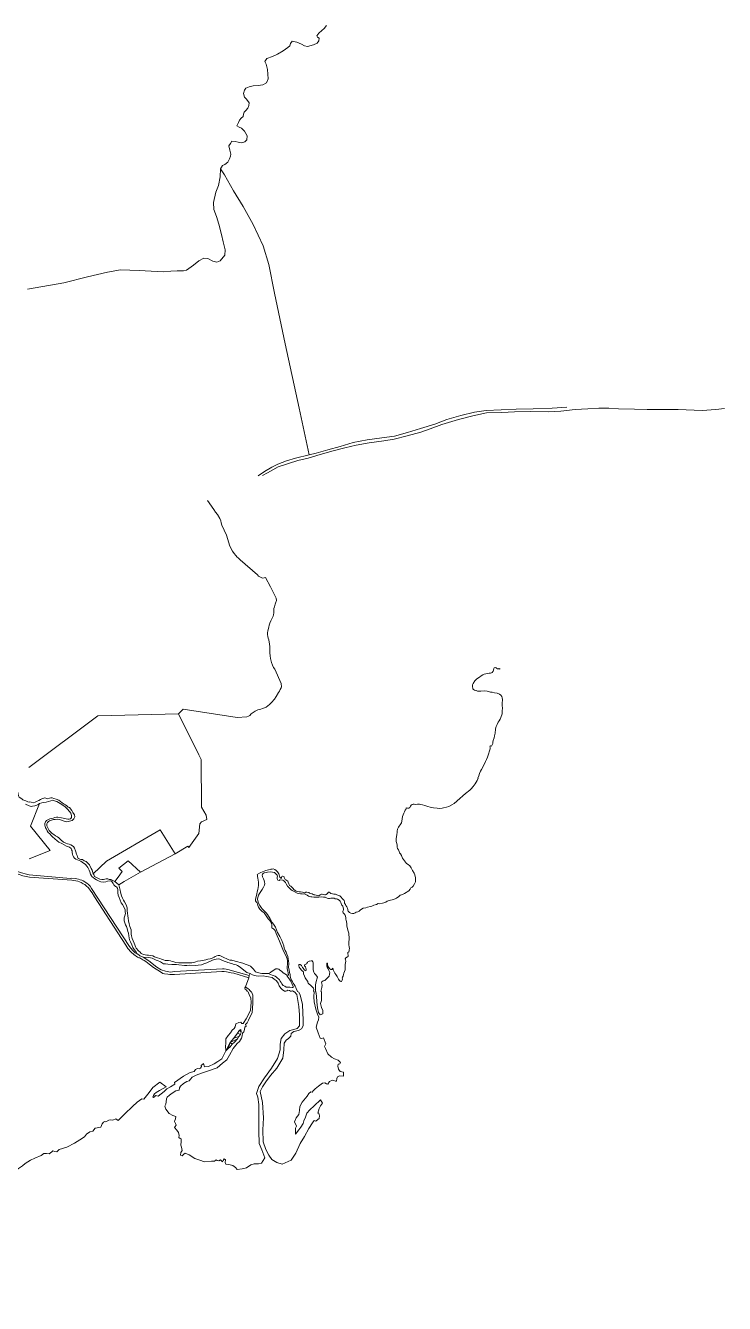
# Model space of a CAD drawing. Header units: millimetres. Extents: x 3522 to 28992, y 3906 to 26953.
# Drawn here: x 22755 to 28992, y 15016 to 26419 of the extents above; entities that cross this region are included whole.
import ezdxf

# ---------------------------------------------------------------- set-up
doc = ezdxf.new("R2010")
doc.units = ezdxf.units.MM
for name, color, linetype in [('-2', 1, 'Continuous'), ('-3', 7, 'Continuous'), ('2', 7, 'Continuous')]:
    doc.layers.add(name, color=color, linetype=linetype)

msp = doc.modelspace()

# ---------------------------------------------------------------- linework, layer by layer
at = {"layer": '-2', "color": 1, "linetype": 'ByBlock', "lineweight": 0}
for p, q in [((23635.431, 18782.726), (23779.604, 18863.468)), ((24717.85, 17840.386), (24747.184, 17920.329))]:
    msp.add_line(p, q, dxfattribs=at)
for points in [[(24529.923, 25085.539), (24610.289, 24943.58), (24698.515, 24803.46), (24786.884, 24645.043), (24875.516, 24453.334), (24926.86, 24287.514), (24977.142, 24030.699), (25073.159, 23578.539), (25197.818, 23004.861), (25287.463, 22587.725)], [(23095.537, 24123.661), (23307.202, 24177.653), (23487.481, 24217.678), (23602.13, 24237.88), (23770.324, 24232.064), (23983.514, 24221.512)], [(24870.846, 22402.631), (24913.05, 22428.526), (25010.672, 22482.145), (25186.001, 22537.889), (25277.275, 22558.927), (25383.961, 22590.505), (25500.04, 22622.663), (25605.49, 22649.91), (25706.382, 22675.343), (25822.801, 22696.575), (25951.949, 22714.094), (26043.277, 22728.27), (26159.116, 22758.647), (26283.065, 22791.374), (26365.894, 22820.48), (26469.978, 22859.916), (26618.213, 22905.031), (26744.957, 22937.525), (26868.966, 22962.629), (27005.334, 22966.479), (27119.091, 22970.916), (27259.021, 22974.031), (27419.301, 22973.237), (27531.028, 22977.405), (27659.945, 22992.125), (27771.392, 22999.595), (27871.672, 23005.962), (27960.571, 23006.141), (28047.238, 22999.44), (28189.516, 22994.694), (28301.291, 22992.763), (28411.782, 22992.6), (28577.903, 22992.105), (28792.602, 22983.345), (28914.699, 22993.184), (28991.584, 23002.928)], [(25287.463, 22587.725), (25348.801, 22604.211), (25451.451, 22632.199), (25561.95, 22663.298), (25679.273, 22698.77), (25804.56, 22722.866), (25935.228, 22740.905), (26046.115, 22754.978), (26164.472, 22788.17), (26280.023, 22822.866), (26408.745, 22862.238), (26514.601, 22902.451), (26638.015, 22938.478), (26761.976, 22969.68), (26864.994, 22983.184), (26997.776, 22990.819), (27134.142, 22994.923), (27285.249, 22997.87), (27455.119, 23005.029), (27586.631, 23012.653)], [(24830.702, 22402.451), (24887.553, 22440.783), (24952.545, 22477.121), (25006.432, 22504.478), (25083.157, 22534.553), (25163.238, 22557.792), (25287.463, 22587.725)], [(23779.604, 18863.468), (24089.271, 19029.119), (24203.268, 19097.772), (24213.5, 19083.588), (24302.821, 19210.325), (24309.509, 19297.022), (24324.676, 19312.852), (24374.116, 19334.181), (24368.077, 19373.8), (24324.03, 19444.245), (24322.444, 19870.703), (24301.152, 19912.028), (24121, 20276.643), (24162.973, 20318.014), (24644.051, 20243.543), (24728.871, 20251.824), (24744.092, 20256.725), (24756.764, 20263.139), (24768.896, 20276.158), (24785.851, 20289.963), (24805.105, 20301.237), (24829.19, 20312.026), (24845.936, 20316.68), (24879.68, 20326.498), (24903.76, 20338.049), (24932.871, 20360.044), (24950.061, 20377.662), (24975.321, 20407.771), (24992.989, 20431.745), (25012.89, 20466.404), (25019.938, 20479.908), (25028.245, 20495.705), (25035.299, 20507.937), (25039.054, 20519.392), (25036.634, 20546.575), (24980.611, 20675.672), (24969.102, 20691.12), (24958.589, 20710.64), (24948.816, 20734.738), (24939.737, 20772.564), (24936.827, 20795.932), (24935.678, 20823.12), (24933.88, 20878.771), (24931.745, 20899.601), (24925.969, 20937.442), (24921.067, 20952.668), (24916.169, 20967.132), (24914.559, 20984.406), (24914.224, 21000.924), (24916.68, 21018.218), (24924.904, 21050.789), (24928.381, 21067.071), (24934.389, 21085.398), (24944.45, 21106.286), (24952.488, 21125.132), (24963.298, 21148.565), (24967.3, 21161.291), (24969.249, 21178.329), (24970.953, 21193.586), (24972.106, 21217.482), (24975.842, 21232.748), (24981.576, 21255.141), (24984.317, 21266.082), (24994.115, 21288.748), (24990.965, 21309.32), (24939.655, 21409.974), (24896.817, 21492.878), (24884.129, 21489.768), (24868.638, 21488.17), (24851.067, 21496.219), (24835.264, 21506.565), (24823.528, 21516.421), (24670.667, 21652.683), (24651.527, 21669.875), (24644.888, 21676.451), (24631.353, 21690.619), (24617.289, 21708.851), (24602.194, 21730.129), (24579.366, 21773.988), (24547.633, 21871.94), (24507.31, 21960.193), (24501.611, 21982.532), (24497.215, 21998.014), (24487.447, 22021.095), (24468.986, 22055.318), (24450.326, 22078.103), (24436.494, 22100.911), (24380.205, 22180.702)], [(22784.844, 19797.33), (23398.995, 20260.764), (24121, 20276.643)], [(22788.396, 18983.046), (22975.012, 19056.872), (22800.912, 19275.633), (22878.565, 19475.891)], [(23359.172, 18850.545), (23477.784, 18962.426), (23956.619, 19240.96), (24089.271, 19029.119)], [(23581.888, 18820.849), (23617.474, 18869.561), (23588.111, 18898.903), (23669.598, 18965.115), (23779.604, 18863.468)], [(22789.02, 18839.961), (23155.865, 18808.154), (23169.576, 18809.998), (23197.288, 18806.571), (23213.309, 18803.597), (23227.294, 18801.376), (23242.558, 18797.382), (23256.556, 18792.62), (23270.561, 18786.333), (23301.398, 18767.163), (23318.23, 18754.282), (23332.79, 18738.593), (23344.823, 18719.843), (23681.985, 18201.958), (23694.515, 18185.752), (23700.135, 18179.424), (23707.548, 18170.31), (23714.961, 18161.196), (23723.643, 18152.342), (23732.06, 18145.774), (23751.667, 18136.972)], [(24747.184, 17920.329), (24614.351, 17962.142), (24591.207, 17966.861), (24547.973, 17975.297), (24526.872, 17977.738), (24505.525, 17978.654), (24083.127, 17952.251), (24063.572, 17950.379), (24044.009, 17950.287), (24023.661, 17954.765), (23995.703, 17956.665), (23979.937, 17959.386), (23949.086, 17981.351), (23919.782, 17998.748), (23897.862, 18012.877), (23869.3, 18034.344), (23857.065, 18042.419), (23829.504, 18066.941), (23813.712, 18074.999), (23800.968, 18083.071), (23775.484, 18098.708), (23766.324, 18101.46), (23754.1, 18107.247), (23720.444, 18131.232), (23699.002, 18151.463), (23669.125, 18182.073), (23651.188, 18212.994), (23369.838, 18644.733), (23349.091, 18678.691), (23338.344, 18694.143), (23315.838, 18724.026), (23296.686, 18743.759), (23282.913, 18754.368), (23268.648, 18761.925), (23252.076, 18773.537), (23220.514, 18785.079), (23168.129, 18794.234), (22789.104, 18820.648)], [(24751.654, 17941.445), (24561.335, 17996.455), (24546.591, 17997.91), (24528.791, 18000.875), (24511.262, 18000.538), (24084.529, 17977.165), (24067.264, 17974.796), (24051.518, 17973.45), (24032.449, 17976.155), (24005.232, 17982.38), (23964.776, 17994.133), (23926.548, 18017.842), (23855.641, 18073.673), (23803.393, 18106.719)], [(24747.184, 17920.329), (24751.654, 17941.445), (24759.19, 17959.017)]]:
    msp.add_lwpolyline(points, dxfattribs=at)
at = {"layer": '-3', "color": 1, "linetype": 'ByBlock', "lineweight": 0}
for p, q in [((24494.451, 25138.891), (24529.923, 25085.539)), ((22771.638, 24067.281), (23095.537, 24123.661))]:
    msp.add_line(p, q, dxfattribs=at)
for points in [[(24494.451, 25138.891), (24513.754, 25171.318), (24532.739, 25179.597), (24561.547, 25198.373), (24575.016, 25229.738), (24583.985, 25251.919), (24588.401, 25271.777), (24578.981, 25306.777), (24569.534, 25345.336), (24582.829, 25366.533), (24597.394, 25387.741), (24626.116, 25385.167), (24653.863, 25377.503), (24682.595, 25373.658), (24712.511, 25380.752), (24730.648, 25399.954), (24731.398, 25433.762), (24709.985, 25475.786), (24682.074, 25504.289), (24661.431, 25513.025), (24641.793, 25523.294), (24655.512, 25555.169), (24665.265, 25574.56), (24679.346, 25592.714), (24696.511, 25606.317), (24700.651, 25628.968), (24705.09, 25645.777), (24721.993, 25660.394), (24737.826, 25681.866), (24746.28, 25705.059), (24749.391, 25729.228), (24727.552, 25760.828), (24708.363, 25778.471), (24699.46, 25812.458), (24707.599, 25843.274), (24720.418, 25860.401), (24750.544, 25873.088), (24786.81, 25880.23), (24831.488, 25883.625), (24873.091, 25890.301), (24906.229, 25907.585), (24921.448, 25942.522), (24913.67, 26027.095), (24900.861, 26073.252), (24890.003, 26097.313), (24908.582, 26124.905), (24958.477, 26143.082), (25004.8, 26163.264), (25053.841, 26193.125), (25095.268, 26222.164), (25112.165, 26237.544), (25120.897, 26257.69), (25134.446, 26278.889), (25176.679, 26270.066), (25217.963, 26252.849), (25245.004, 26238.063), (25272.224, 26232.682), (25325.951, 26248.092), (25358.607, 26262.069), (25373.172, 26283.276), (25376.031, 26307.189), (25359.456, 26315.448), (25353.529, 26326.331), (25371.372, 26350.613), (25398.1, 26375.473), (25420.82, 26393.185), (25441.955, 26418.764)], [(23983.514, 24221.512), (24053.064, 24227.387), (24106.898, 24229.074), (24163.525, 24231.037), (24190.403, 24236.836), (24254.819, 24281.811), (24301.004, 24319.528), (24344.766, 24342.486), (24381.37, 24338.957), (24424.991, 24315.15), (24462.127, 24308.575), (24491.001, 24318.964), (24534.292, 24369.367), (24536.442, 24418.943), (24518.113, 24488.694), (24503.121, 24553.896), (24480.79, 24648.014), (24460.193, 24715.46), (24435.826, 24777.793), (24431.282, 24838.755), (24453.923, 24931.188), (24476.821, 24990.837), (24491.444, 25069.229), (24494.451, 25138.891)], [(25084.205, 17948.359), (25096.672, 17944.86), (25102.254, 17946.412), (25098.854, 17966.22), (25095.478, 17980.944), (25090.806, 18001), (25089.436, 18021.326), (25092.124, 18043.195), (25093.303, 18061.754), (25094.005, 18073.957), (25089.603, 18090.71), (25083.428, 18106.438), (25050.826, 18174.65), (25040.263, 18204.335), (25020.984, 18249.737), (25011.735, 18270.533), (25000.929, 18297.93), (24991.435, 18316.947), (24984.219, 18337.753), (24976.027, 18350.167), (24967.089, 18359.529), (24961.226, 18363.313), (24952.564, 18368.101), (24952.508, 18379.537), (24953.46, 18392.758), (24948.799, 18410.526), (24933.951, 18433.329), (24920.66, 18449.278), (24889.961, 18492.084), (24881.261, 18504.496), (24868.002, 18514.091), (24855.503, 18524.197), (24844.523, 18535.328), (24834.526, 18553.325), (24828.621, 18565.751), (24825.496, 18581.239), (24819.845, 18593.666), (24813.457, 18601.006), (24808.083, 18608.859), (24806.735, 18624.61), (24812.734, 18644.716), (24818.949, 18672.702), (24823.192, 18688.226), (24828.933, 18709.093), (24834.337, 18746.988), (24834.966, 18773.931), (24826.91, 18810.49), (24825.571, 18824.462), (24823.721, 18839.194), (24822.94, 18843.003), (24842.946, 18856.313), (24856.133, 18861.459), (24869.058, 18868.128), (24900.259, 18878.442), (24922.842, 18884.395), (24937.556, 18889.039), (24945.423, 18890.856), (24955.323, 18892.682), (24965.477, 18894.509), (24979.48, 18888.73), (24990.452, 18879.124), (24998.361, 18872.554), (25004.743, 18866.485), (25015.238, 18850.523), (25018.088, 18839.354), (25020.427, 18828.69), (25021.203, 18825.898), (25024.283, 18819.559), (25029.135, 18814.499), (25033.482, 18808.929), (25039.556, 18813.786), (25040.541, 18820.145), (25042.54, 18827.016), (25046.602, 18827.544), (25050.92, 18827.819), (25057.281, 18826.07), (25062.124, 18822.789), (25062.661, 18816.946), (25067.547, 18805.024), (25072.143, 18800.471), (25078.517, 18795.926), (25085.91, 18790.878), (25096.366, 18783.049), (25099.712, 18774.17), (25103.337, 18760.463), (25106.674, 18753.363), (25111.026, 18746.775), (25121.48, 18739.2), (25143.175, 18719.225), (25150.331, 18710.618), (25162.062, 18701.779), (25169.711, 18696.478), (25185.997, 18691.218), (25196.174, 18688.47), (25210.151, 18687.774), (25226.931, 18685.566), (25238.134, 18680.791), (25246.52, 18680.576), (25256.912, 18685.709), (25266.313, 18685.499), (25282.588, 18682.781), (25289.218, 18677.729), (25312.111, 18672.501), (25323.071, 18665.436), (25328.928, 18662.668), (25336.549, 18662.959), (25349.264, 18660.732), (25359.704, 18655.952), (25373.187, 18652.458), (25385.335, 18662.174), (25394.968, 18666.794), (25403.351, 18667.088), (25411.491, 18665.093), (25426.244, 18661.605), (25432.849, 18661.891), (25438.929, 18665.478), (25449.042, 18675.692), (25454.092, 18682.069), (25459.413, 18685.145), (25465.504, 18686.444), (25472.897, 18681.396), (25480.562, 18672.791), (25493.529, 18670.82), (25506.496, 18669.102), (25519.965, 18668.404), (25533.717, 18661.861), (25540.341, 18658.334), (25550.77, 18655.842), (25558.662, 18652.576), (25565.801, 18647.527), (25570.656, 18641.958), (25580.111, 18630.82), (25588.804, 18619.933), (25592.368, 18618.425), (25598.99, 18615.153), (25602.38, 18597.378), (25602.428, 18587.721), (25609.094, 18575.553), (25613.702, 18568.459), (25622.909, 18556.049), (25627.043, 18542.09), (25629.636, 18531.428), (25631.964, 18523.052), (25635.052, 18515.188), (25646.03, 18504.312), (25659.015, 18498.782), (25672.245, 18495.287), (25683.429, 18494.323), (25695.341, 18500.225), (25705.723, 18507.391), (25719.934, 18511.016), (25731.344, 18515.645), (25743.735, 18527.649), (25768.31, 18541.998), (25791.152, 18546.935), (25807.897, 18551.844), (25833.533, 18557.048), (25844.432, 18562.437), (25863.709, 18569.136), (25886.294, 18574.835), (25900.981, 18584.816), (25912.681, 18582.33), (25940.85, 18589.072), (25950.998, 18592.17), (25969.52, 18597.341), (25981.932, 18605.024), (25999.681, 18612.479), (26012.88, 18615.083), (26025.822, 18618.194), (26043.323, 18624.377), (26053.215, 18627.982), (26065.891, 18633.633), (26086.403, 18647.455), (26098.801, 18657.934), (26108.682, 18663.572), (26119.089, 18665.655), (26136.074, 18673.36), (26152.038, 18682.077), (26161.908, 18690.002), (26175.836, 18699.472), (26186.44, 18713.246), (26192.995, 18723.443), (26204.132, 18732.137), (26213.236, 18740.822), (26226.096, 18760.707), (26234.145, 18777.265), (26235.49, 18813.869), (26227.989, 18841.027), (26222.327, 18855.741), (26208.238, 18879.056), (26195.664, 18904.412), (26182.879, 18920.871), (26168.846, 18932.749), (26155.839, 18942.854), (26128.991, 18977.545), (26120.036, 18990.21), (26113.615, 19004.158), (26108.744, 19013.03), (26101.807, 19028.755), (26093.379, 19037.61), (26089.006, 19048.518), (26081.812, 19064.749), (26074.133, 19076.404), (26072.297, 19088.086), (26070.935, 19106.633), (26067.308, 19120.848), (26062.657, 19136.837), (26062.328, 19152.085), (26062.279, 19161.996), (26067.426, 19200.398), (26070.392, 19217.186), (26070.833, 19230.912), (26074.051, 19248.209), (26083.874, 19265.793), (26103.041, 19294.857), (26109.598, 19304.8), (26111.558, 19319.55), (26119.236, 19359.996), (26131.025, 19391.059), (26135.544, 19402.008), (26144.109, 19417.044), (26149.913, 19425.204), (26151.14, 19433.851), (26151.124, 19437.155), (26164.591, 19436.965), (26170.435, 19436.993), (26176.029, 19436.003), (26184.643, 19441.127), (26189.668, 19452.587), (26196.728, 19463.549), (26204.07, 19468.921), (26215.498, 19469.992), (26222.859, 19471.552), (26236.342, 19468.058), (26253.864, 19469.92), (26269.099, 19471.771), (26282.327, 19468.53), (26296.825, 19465.295), (26319.474, 19458.032), (26344.159, 19450.016), (26366.295, 19443.513), (26379.015, 19440.27), (26394.524, 19438.056), (26427.571, 19434.655), (26450.699, 19433.239), (26473.556, 19435.127), (26484.722, 19437.975), (26510.099, 19444.195), (26532.424, 19450.909), (26560.302, 19465.274), (26579.041, 19478.07), (26630.655, 19522.283), (26656.462, 19544.517), (26679.988, 19565.469), (26719.474, 19595.9), (26731.095, 19609.426), (26748.022, 19629.075), (26766.201, 19652.289), (26783.845, 19681.092), (26793.396, 19702.232), (26791.619, 19701.97), (26799.13, 19724.625), (26805.892, 19744.48), (26814.932, 19766.38), (26822.733, 19781.666), (26852.943, 19838.485), (26858.977, 19851.476), (26868.032, 19870.072), (26878.349, 19890.453), (26885.077, 19917.425), (26896.62, 19946.707), (26898.607, 19956.12), (26900.339, 19965.532), (26900.033, 19976.205), (26898.99, 19981.537), (26899.966, 19989.674), (26903.261, 19991.469), (26912.167, 19988.716), (26916.962, 19995.346), (26920.978, 20005.277), (26923.997, 20011.391), (26925.71, 20024.615), (26927.918, 20040.637), (26937.463, 20063.048), (26940.42, 20081.869), (26945.645, 20104.259), (26947.245, 20140.61), (26950.734, 20154.605), (26953.984, 20165.295), (26963.041, 20183.637), (26972.353, 20201.726), (26981.183, 20214.475), (26989.746, 20229.765), (26997.041, 20244.794), (27007.045, 20277.119), (27008.95, 20303.051), (27009.843, 20328.217), (27008.46, 20351.084), (27009.38, 20370.658), (27009.724, 20404.207), (27008.378, 20419.45), (27005.775, 20432.145), (26997.582, 20444.814), (26985.089, 20453.65), (26964.982, 20460.925), (26940.819, 20466.147), (26919.712, 20469.859), (26903.189, 20471.56), (26873.937, 20478.283), (26846.737, 20481.204), (26816.765, 20479.283), (26801.267, 20479.209), (26788.56, 20479.912), (26777.359, 20484.179), (26772.273, 20485.171), (26762.092, 20488.935), (26752.409, 20494.481), (26745.513, 20501.818), (26743.367, 20524.936), (26744.832, 20537.142), (26749.093, 20548.853), (26763.977, 20570.527), (26779.396, 20586.866), (26791.293, 20595.817), (26807.254, 20605.297), (26819.908, 20615.269), (26836.123, 20624.749), (26846.766, 20630.391), (26862.249, 20633.514), (26879.514, 20636.138), (26892.959, 20640.268), (26902.608, 20641.584), (26912.256, 20642.901), (26919.604, 20647.002), (26927.68, 20658.223), (26931.702, 20666.883), (26933.156, 20681.377), (26935.668, 20687.234), (26944.539, 20691.597), (26953.962, 20687.067), (26958.292, 20684.8), (26965.176, 20680.004), (26969.253, 20677.482), (26977.632, 20678.792), (26981.687, 20680.845), (26990.35, 20675.803)], [(22786.179, 19491.337), (22804.442, 19488.12), (22827.583, 19483.909), (22840.771, 19488.8), (22857.492, 19498.538), (22874.228, 19505.225), (22887.66, 19512.151), (22905.653, 19521.64), (22918.337, 19525.766), (22928.492, 19527.339), (22953.68, 19520.343), (22968.141, 19524.732), (22982.351, 19528.357), (22993.529, 19528.664), (23006.774, 19521.865), (23029.419, 19515.365), (23051.567, 19506.574), (23067.627, 19495.722), (23082.679, 19483.086), (23101.027, 19471.99), (23112.499, 19464.166), (23123.977, 19455.071), (23136.475, 19445.219), (23146.406, 19440.691), (23169.66, 19413.607), (23178.641, 19395.605), (23191.19, 19375.587), (23193.564, 19357.807), (23186.794, 19339.476), (23172.131, 19324.412), (23122.38, 19314.772), (23099.238, 19318.983), (23059.524, 19334.806), (23043.762, 19336.765), (23020.649, 19335.13), (23005.157, 19333.786), (22985.62, 19328.356), (22969.895, 19322.69), (22960.016, 19316.543), (22951.932, 19307.101), (22945.633, 19296.397), (22945.464, 19279.114), (22965.741, 19237.275), (22991.541, 19209.187), (23007.077, 19201.636), (23022.89, 19189.258), (23040.211, 19180.445), (23053.719, 19171.868), (23062.925, 19159.712), (23069.824, 19151.866), (23095.075, 19131.908), (23113.917, 19123.865), (23130.964, 19118.862), (23144.197, 19114.605), (23157.948, 19108.316), (23182.419, 19092.167), (23192.134, 19079.759), (23201.652, 19055.914), (23203.735, 19045.758), (23209.939, 19024.185), (23216.095, 19012.269), (23217.419, 19001.346), (23225.872, 18987.408), (23249.29, 18978.624), (23263.273, 18976.911), (23277.806, 18966.56), (23296.897, 18959.28), (23315.277, 18941.831), (23324.99, 18929.932), (23341.155, 18897.732), (23349.112, 18881.249), (23359.172, 18850.545)], [(25151.259, 17797.507), (25136.23, 17805.519), (25127.858, 17802.938), (25119.978, 17803.663), (25109.793, 17808.189), (25096.051, 17812.699), (25085.665, 17806.296), (25078.824, 17802.451), (25067.137, 17802.396), (25045.471, 17816.525), (25033.472, 17828.159), (25018.377, 17849.437), (25008.6, 17874.297), (25002.464, 17882.147), (24990.186, 17898.862), (24975.135, 17911.244), (24954.999, 17924.11), (24922.451, 17929.547), (24903.371, 17934.54), (24876.928, 17938.481), (24837.051, 17935.75), (24812.901, 17938.431), (24798.15, 17941.411), (24781.347, 17948.193), (24759.19, 17959.017), (24729.415, 17968.787), (24704.153, 17990.779), (24685.021, 18006.445), (24661.565, 18022.854), (24647.55, 18031.174), (24635.58, 18036.963), (24616.764, 18039.924), (24593.347, 18048.454), (24561.284, 18058.468), (24540.404, 18067.772), (24526.417, 18070.501), (24505.791, 18079.807), (24488.987, 18086.844), (24473.216, 18090.581), (24455.943, 18089.737), (24437.417, 18085.328), (24418.399, 18077.614), (24384.937, 18062.206), (24372.016, 18054.774), (24347.413, 18046.016), (24325.09, 18038.794), (24296.398, 18035.1), (24273.036, 18032.447), (24215.101, 18033.697), (24194.526, 18032.583), (24174.201, 18032.233), (24123.868, 18037.585), (24101.997, 18041.802), (24059.323, 18039.566), (24026.026, 18042.204), (24005.178, 18045.155), (23985.345, 18048.111), (23958.331, 18064.757), (23933.379, 18075.567), (23921.67, 18079.832), (23902.058, 18089.651), (23885.252, 18097.195), (23870.241, 18101.445), (23848.885, 18104.139), (23803.393, 18106.719), (23792.442, 18112.004), (23776.149, 18118.535), (23764.935, 18125.598), (23751.667, 18136.972), (23739.632, 18155.976), (23725.316, 18173.953), (23713.541, 18191.687), (23703.514, 18215.784), (23690.934, 18242.156), (23682.706, 18262.195), (23679.324, 18278.191), (23676.943, 18297.495), (23674.293, 18319.593), (23668.626, 18335.324), (23662.403, 18360.964), (23655.703, 18379.993), (23646.224, 18395.96), (23641.059, 18412.963), (23635.888, 18431.238), (23635.309, 18445.467), (23635.252, 18457.158), (23640.494, 18476.244), (23645.985, 18496.348), (23642.864, 18511.074), (23644.562, 18527.348), (23634.801, 18548.904), (23620.441, 18575.776), (23608.933, 18590.971), (23598.398, 18615.065), (23589.897, 18638.661), (23582.936, 18659.214), (23578.518, 18679.271), (23579.7, 18697.321), (23579.395, 18707.74), (23574.755, 18721.188), (23565.803, 18733.345), (23558.411, 18738.139), (23551.017, 18743.441), (23542.597, 18750.771), (23538.22, 18762.441), (23524.412, 18780.421), (23509.139, 18786.194), (23486.28, 18784.56), (23473.099, 18778.144), (23451.268, 18774.228), (23428.127, 18778.439), (23411.328, 18784.459), (23389.681, 18794.776), (23374.136, 18804.106), (23357.812, 18816.99), (23347.093, 18826.852), (23342.746, 18832.422), (23335.303, 18847.636), (23330.128, 18866.673), (23322.679, 18883.157), (23310.879, 18905.975), (23302.947, 18917.374), (23290.17, 18932.308), (23261.61, 18953.267), (23248.356, 18961.846), (23232.573, 18968.125), (23219.076, 18974.414), (23205.321, 18981.465), (23192.329, 18988.52), (23183.884, 19000.679), (23177.976, 19013.867), (23174.617, 19025.288), (23170.99, 19039.503), (23169.902, 19053.984), (23166.546, 19064.897), (23162.173, 19075.805), (23146.617, 19087.422), (23120.143, 19097.717), (23099.757, 19109.819), (23078.879, 19118.869), (23053.153, 19131.963), (23037.339, 19144.342), (22994.989, 19179.722), (22988.09, 19187.568), (22971.234, 19205.278), (22958.214, 19217.924), (22948.228, 19233.634), (22940.794, 19247.069), (22933.365, 19259.487), (22929.23, 19273.7), (22927.665, 19281.825), (22927.077, 19298.088), (22930.591, 19307), (22933.857, 19314.386), (22942.187, 19325.608), (22958.655, 19335.09), (22971.078, 19340.486), (22990.117, 19343.88), (23002.552, 19346.989), (23017.009, 19352.141), (23030.205, 19355.253), (23043.423, 19354.045), (23077.492, 19349.378), (23090.975, 19345.884), (23104.195, 19344.422), (23132.678, 19338.965), (23145.383, 19338.772), (23156.294, 19341.619), (23159.583, 19344.43), (23165.134, 19352.335), (23165.814, 19369.112), (23160.109, 19392.467), (23147.59, 19406.64), (23129.449, 19427.395), (23108.518, 19447.119), (23088.624, 19462.528), (23064.917, 19478.427), (23034.352, 19493.785), (23021.372, 19498.298), (22996.688, 19506.314), (22980.961, 19500.902), (22959.9, 19495.465), (22938.08, 19489.262), (22914.211, 19486.353), (22900.252, 19483.237), (22878.565, 19475.891)], [(22878.565, 19475.891), (22868.055, 19468.852), (22857.409, 19463.718), (22837.125, 19455.235), (22818.335, 19452.859), (22805.893, 19451.275), (22786.335, 19455.502)], [(23359.172, 18850.545), (23363.266, 18844.719), (23371.741, 18826.206), (23381.687, 18818.629), (23401.293, 18810.081), (23418.607, 18802.538), (23436.152, 18799.826), (23451.147, 18798.88), (23463.077, 18801.224), (23476.016, 18805.098), (23488.209, 18805.664), (23500.94, 18800.133), (23516.196, 18797.664), (23527.153, 18791.362), (23538.861, 18787.097), (23551.596, 18780.804), (23581.888, 18820.849)], [(25390.34, 17798.576), (25399.31, 17834.47), (25400.976, 17857.351), (25395.536, 17878.674), (25398.796, 17887.331), (25410.192, 17895.009), (25426.689, 17898.646), (25433.022, 17902.488), (25452.981, 17925.456), (25463.087, 17937.195), (25468.34, 17953.994), (25469.025, 17969.755), (25461.823, 17987.511), (25454.125, 18002.978), (25445.924, 18017.426), (25444.355, 18026.313), (25443.762, 18043.593), (25442.707, 18051.467), (25450.575, 18053.283), (25450.128, 18040.827), (25454.011, 18026.105), (25462.204, 18013.436), (25469.114, 18003.303), (25480.586, 17995.479), (25491.26, 17994.767), (25491.219, 18003.154), (25494.518, 18003.932), (25498.062, 18006.744), (25501.637, 18002.949), (25498.886, 17994.041), (25515.811, 17962.352), (25524.762, 17950.45), (25534.504, 17932.705), (25546.817, 17908.873), (25552.947, 17902.295), (25563.924, 17891.672), (25569.022, 17888.392), (25573.844, 17889.432), (25581.415, 17899.888), (25582.893, 17909.299), (25581.817, 17921.493), (25583.051, 17928.869), (25588.853, 17937.538), (25592.855, 17950.264), (25596.087, 17964.766), (25600.085, 17978.509), (25607.129, 17992.775), (25607.834, 18004.47), (25606.258, 18014.882), (25607.487, 18023.275), (25608.167, 18040.052), (25612.087, 18069.552), (25609.228, 18082.755), (25607.656, 18092.405), (25613.722, 18098.788), (25628.665, 18108.516), (25633.726, 18112.607), (25633.918, 18125.315), (25631.579, 18135.978), (25630.501, 18148.427), (25639.879, 18153.046), (25643.656, 18160.18), (25643.583, 18174.92), (25644.567, 18181.533), (25644.214, 18201.609), (25640.595, 18214.3), (25640.001, 18231.833), (25640.682, 18248.356), (25641.9, 18259.036), (25643.089, 18275.562), (25641.774, 18284.705), (25640.914, 18304.525), (25639.562, 18321.038), (25633.126, 18338.29), (25627.938, 18359.868), (25621.961, 18387.034), (25622.13, 18404.317), (25617.711, 18424.628), (25615.642, 18431.989), (25611.765, 18445.44), (25613.221, 18459.426), (25607.52, 18482.018), (25598.578, 18492.142), (25590.14, 18503.03), (25586.032, 18511.652), (25585.001, 18514.697), (25590.044, 18522.599), (25593.064, 18528.459), (25593.282, 18535.83), (25590.423, 18548.779), (25586.048, 18560.195), (25576.347, 18569.552), (25571.192, 18584.523), (25567.336, 18593.654), (25561.693, 18604.556), (25553.261, 18614.173), (25539.235, 18624.781), (25531.102, 18625.251), (25518.642, 18627.479), (25507.695, 18631.748), (25496.004, 18632.455), (25486.85, 18633.936), (25478.466, 18633.896), (25468.323, 18629.782), (25458.163, 18629.225), (25447.98, 18633.243), (25429.398, 18640.272), (25412.875, 18641.972), (25395.082, 18643.413), (25371.458, 18642.538), (25347.573, 18642.933), (25326.231, 18642.832), (25309.958, 18645.296), (25300.811, 18645.253), (25292.165, 18646.737), (25281.47, 18651.769), (25268.472, 18659.84), (25250.142, 18667.378), (25224.462, 18671.068), (25208.962, 18671.249), (25188.369, 18673.947), (25177.683, 18676.946), (25153.476, 18691.063), (25135.637, 18702.161), (25121.874, 18710.737), (25104.51, 18728.446), (25093.272, 18740.337), (25080.972, 18761.628), (25074.319, 18771.254), (25064.616, 18781.12), (25058.736, 18788.462), (25049.563, 18793.756), (25027.44, 18797.463), (25023.379, 18796.681), (25017.053, 18791.314), (25007.904, 18791.779), (25002.536, 18798.362), (25000.708, 18808.519), (24999.891, 18819.698), (25002.39, 18828.097), (24999.033, 18839.263), (24975.299, 18860.499), (24959.526, 18864.745), (24938.672, 18868.713), (24913.033, 18864.016), (24901.619, 18860.15), (24885.622, 18858.041), (24874.972, 18853.924), (24869.92, 18847.8), (24867.917, 18841.691), (24870.29, 18824.166), (24878.001, 18806.158), (24883.669, 18790.173), (24888.819, 18776.219), (24890.15, 18764.026), (24886.664, 18749.523), (24877.108, 18729.4), (24865.261, 18710.028), (24855.693, 18692.446), (24843.085, 18672.817), (24835.274, 18659.564), (24826.988, 18639.447), (24826.3, 18624.449), (24827.9, 18608.953), (24834.616, 18586.62), (24845.382, 18567.355), (24858.685, 18548.865), (24866.874, 18536.959), (24893.176, 18509.89), (24903.634, 18501.552), (24915.141, 18486.612), (24939.471, 18447.334), (24949.228, 18426.54), (24956.149, 18414.119), (24968.161, 18399.944), (24986.324, 18374.615), (24995.846, 18350.007), (25004.094, 18326.156), (25023.826, 18291.939), (25041.54, 18254.663), (25052.333, 18229.808), (25059.308, 18206.459), (25062.959, 18187.415), (25073.225, 18166.369), (25081.18, 18150.395), (25088.123, 18133.4), (25094.581, 18111.828), (25097.988, 18090.749), (25100.608, 18074.496), (25104.791, 18050.626), (25102.941, 18013.511), (25108.382, 17991.934), (25111.293, 17968.312), (25115.186, 17951.556), (25116.017, 17937.582), (25122.471, 17916.772), (25127.879, 17902.057), (25135.837, 17885.575), (25142.748, 17875.188), (25153.49, 17860.752), (25159.911, 17846.55), (25166.07, 17834.126), (25173.523, 17816.879), (25186.323, 17797.664)], [(23551.596, 18780.804), (23589.093, 18750.738), (23635.431, 18782.726)], [(23589.093, 18750.738), (23601.007, 18704.539), (23603.899, 18684.729), (23611.163, 18654.265), (23619.153, 18631.175), (23630.665, 18615.218), (23639.125, 18599.755), (23649.384, 18580.234), (23655.055, 18563.741), (23660.983, 18546.487), (23662.891, 18520.064), (23670.334, 18453.258), (23672.474, 18431.411), (23678.964, 18403.231), (23686.952, 18380.395), (23697.005, 18351.216), (23697.604, 18332.666), (23697.968, 18310.302), (23699.819, 18295.57), (23706.787, 18273.492), (23725.284, 18232.153), (23730.697, 18216.421), (23736.37, 18199.42), (23743.55, 18185.984), (23763.741, 18161.682), (23778.029, 18149.55), (23787.481, 18139.175), (23806.831, 18130.88), (23836.586, 18125.175), (23851.075, 18123.973), (23872.429, 18121.533), (23890.231, 18118.059), (23906.783, 18110.513), (23931.728, 18101.228), (23953.363, 18093.452), (23967.115, 18086.909), (23986.2, 18080.9), (24002.232, 18075.893), (24010.874, 18075.172), (24030.174, 18077.042), (24047.727, 18072.805), (24064.77, 18068.565), (24078.504, 18065.835), (24095.051, 18059.306), (24122.006, 18054.605), (24154.268, 18055.774), (24214.744, 18054.536), (24237.61, 18054.645), (24255.89, 18057.527), (24273.646, 18063.457), (24289.874, 18070.142), (24315.261, 18074.329), (24362.474, 18083.448), (24380.746, 18087.855), (24403.083, 18092.282), (24421.097, 18097.45), (24437.565, 18106.932), (24448.723, 18111.305), (24463.179, 18116.711), (24474.088, 18120.067), (24490.087, 18121.668), (24512.756, 18110.084), (24562.674, 18085.922), (24578.461, 18078.881), (24597.267, 18077.954), (24625.251, 18070.716), (24650.187, 18063.21), (24670.285, 18057.968), (24694.964, 18051.223), (24714.812, 18044.963), (24741.795, 18034.671), (24762.672, 18025.875), (24790.504, 17997.796), (24796.902, 17988.423), (24807.89, 17975.768), (24825.713, 17967.974), (24847.846, 17962.233), (24865.139, 17959.011), (24881.144, 17959.341), (24898.412, 17961.202), (24909.59, 17961.509), (24922.048, 17959.789)], [(25343.082, 17798.365), (25341.41, 17828.604), (25343.048, 17857.076), (25345.996, 17877.677), (25350.474, 17897.013), (25353.455, 17911.006), (25359.213, 17928.315), (25354.345, 17936.679), (25343.345, 17951.876), (25332.374, 17961.228), (25328.25, 17973.153), (25322.314, 17991.932), (25320.957, 18009.462), (25320.891, 18022.932), (25322.59, 18039.206), (25322.806, 18046.831), (25322.501, 18057.25), (25319.414, 18065.114), (25312.516, 18072.706), (25303.873, 18073.681), (25290.167, 18070.821), (25285.088, 18070.288), (25275.465, 18063.889), (25271.17, 18058.786), (25267.881, 18055.974), (25265.867, 18052.152), (25265.647, 18045.289), (25255.231, 18044.986), (25246.872, 18039.863), (25243.602, 18033.24), (25243.624, 18028.665), (25252.058, 18018.539), (25255.924, 18007.375), (25259.273, 17997.987), (25259.058, 17990.107), (25256.799, 17984.505), (25244.823, 17991.565), (25233.057, 18007.52), (25227.181, 18014.1), (25216.175, 18030.568), (25204.947, 18040.427), (25200.114, 18041.42), (25195.296, 18039.618), (25194.586, 18028.941), (25197.955, 18015.487), (25205.382, 18003.577), (25217.138, 17989.654), (25227.091, 17980.552), (25234.74, 17975.251), (25236.611, 17956.453), (25245.859, 17935.656), (25251.267, 17920.941), (25263.039, 17903.715), (25273.277, 17888.514), (25274.076, 17881.148), (25276.652, 17873.79), (25285.338, 17864.173), (25298.083, 17855.847), (25310.59, 17844.215), (25323.361, 17830.551), (25324.655, 17825.729), (25326.207, 17820.145), (25325.805, 17798.287)], [(25084.205, 17948.359), (25053.112, 17967.782), (25039.584, 17980.425), (25025.056, 17989.76), (25014.091, 17997.84), (25002.896, 18001.091), (24988.161, 18000.767), (24973.202, 17994.343), (24961.814, 17985.139), (24947.889, 17975.161), (24942.323, 17970.306), (24922.048, 17959.789)], [(24922.048, 17959.789), (24940.125, 17952.251), (24956.932, 17944.452), (24981.366, 17935.672), (24993.86, 17926.836), (25020.647, 17904.598), (25028.585, 17891.928), (25034.744, 17879.504), (25041.156, 17867.335), (25052.913, 17853.158), (25069.207, 17846.374), (25080.929, 17839.313), (25089.322, 17837.574), (25113.968, 17837.437), (25134.82, 17833.977), (25141.921, 17836.553), (25143.655, 17845.71), (25132.357, 17869.801), (25119.524, 17896.172), (25109.043, 17909.084), (25098.036, 17925.806), (25090.608, 17937.97), (25084.205, 17948.359)], [(24771.169, 17795.81), (24781.917, 17767.243), (24784.646, 17693.552), (24777.044, 17613.12), (24745.902, 17545.357), (24731.475, 17521.278), (24719.233, 17505.107), (24723.504, 17489.144), (24712.414, 17482.14), (24708.644, 17459.212), (24703.571, 17438.81), (24692.035, 17426.97), (24686.725, 17405.294), (24682.434, 17383.376), (24663.242, 17354.406), (24643.912, 17336.112), (24608.67, 17290.669), (24574.104, 17232.269), (24551.024, 17189.521), (24512.029, 17159.285), (24464.263, 17119.531), (24388.15, 17090.859), (24335.519, 17073.67), (24278.599, 17054.138), (24240.981, 17035.359), (24226.963, 17018.911), (24215.995, 17002.502), (24194.456, 16997.909), (24165.485, 16978.476), (24139.111, 16954.754), (24128.126, 16939.616), (24124.58, 16918.979), (24095.683, 16913.529), (24062.902, 16894.048), (24039.013, 16874.68), (24019.947, 16855.626), (24012.753, 16842.061), (24010.55, 16815.848), (24007.78, 16794.204), (23997.57, 16778.059), (24007.862, 16748.444), (24036.785, 16712.455), (24070.055, 16694.062), (24095.08, 16684.464), (24094.092, 16662.588), (24087.406, 16649.029), (24084.726, 16640.097), (24094.105, 16622.166), (24100.379, 16608.517), (24089.371, 16595.158), (24083.144, 16585.419), (24104.259, 16563.822), (24121.308, 16542.174), (24125.222, 16514.512), (24123.175, 16495.928), (24134.448, 16488.698), (24144.152, 16485.007), (24142.441, 16460.071), (24141.58, 16428.282), (24147.154, 16409.794), (24154.137, 16380.646), (24140.4, 16362.168), (24137.656, 16338.49), (24151.698, 16333.329), (24166.738, 16349.281), (24179.346, 16356.813), (24215.377, 16340.997), (24265.067, 16310.355), (24311.763, 16295.182), (24352.853, 16281.21), (24414.806, 16284.789), (24439.935, 16286.886), (24457.066, 16298.288), (24464.773, 16291.776), (24480.808, 16289.69), (24494.68, 16297.746), (24501.09, 16293.251), (24512.446, 16279.666), (24519.897, 16292.98), (24526.82, 16307.813), (24539.641, 16298.822), (24537.666, 16274.646), (24542.967, 16257.68), (24567.904, 16254.944), (24604.599, 16246.763), (24629.973, 16229.796), (24643.681, 16211.157), (24687.066, 16216.281), (24727.841, 16226.71), (24764.866, 16252.092), (24794.977, 16261.879), (24834.603, 16262.887), (24861.728, 16267.806), (24890.091, 16314.688), (24862.24, 16385.774), (24840.135, 16444.729), (24836.684, 16554.766), (24838.285, 16686.729), (24836.156, 16792.715), (24829.239, 16856.184), (24816.863, 16889.84), (24837.645, 16953.151), (24887.977, 17030.308), (24951.155, 17116.272), (25004.158, 17203.124), (25028.317, 17280.46), (25026.147, 17330.515), (25037.438, 17380.994), (25069.948, 17421.573), (25112.245, 17451.851), (25149.223, 17461.216), (25178.849, 17469.217), (25198.611, 17493.364), (25198.613, 17591.749), (25194.36, 17665.421), (25186.297, 17719.216), (25175.952, 17772.727), (25155.03, 17797.525)], [(24542.617, 17270.005), (24539.806, 17310.646), (24542.026, 17335.588), (24543.744, 17360.016), (24541.215, 17378.796), (24561.95, 17406.26), (24584.504, 17430.697), (24598.172, 17454.512), (24615.512, 17469.476), (24627.009, 17484.367), (24633.013, 17511.391), (24659.808, 17522.152), (24676.289, 17524.903), (24685.84, 17513.329), (24698.546, 17513.235), (24723.678, 17554.483), (24741.022, 17588.768), (24761.78, 17634.282), (24767.256, 17702.23), (24765.719, 17742.633), (24754.252, 17764.86), (24741.405, 17795.677)], [(24768.376, 17795.796), (24757.39, 17808.043), (24750.234, 17816.65), (24740.285, 17824.735), (24729.582, 17831.292), (24726.017, 17832.8), (24717.85, 17840.386), (24712.293, 17833.752), (24711.31, 17826.885), (24715.662, 17820.298), (24723.057, 17814.742), (24728.93, 17808.924), (24730.471, 17805.373), (24731.503, 17802.328), (24736.109, 17795.652)], [(25192.166, 17797.691), (25206.999, 17769.051), (25226.663, 17682.608), (25230.919, 17608.682), (25233.488, 17547.446), (25231.381, 17494.032), (25217.241, 17467.414), (25192.039, 17451.333), (25148.7, 17442.651), (25124.774, 17426.078), (25122.545, 17401.899), (25103.017, 17379.28), (25079.323, 17364.49), (25064.407, 17338.879), (25059.823, 17280.603), (25051.901, 17205.252), (24998.934, 17115.604), (24941.35, 17049.032), (24898.097, 16994.336), (24868.448, 16948.709), (24850.159, 16908.819), (24868.707, 16810.413), (24877.075, 16673.745), (24872.137, 16564.111), (24874.246, 16459.651), (24899.52, 16391.329), (24925.601, 16339.287), (24953.28, 16301.249), (24996.332, 16273.065), (25045.298, 16259.192), (25125.15, 16293.504), (25168.276, 16358.114), (25204.26, 16444.497), (25243.347, 16507.021), (25284.371, 16576.943), (25317.238, 16629.22), (25329.701, 16647.936), (25345.264, 16643.048), (25362.109, 16656.989), (25375.189, 16667.323), (25378.701, 16690.502), (25371.791, 16714.058), (25362.635, 16714.705), (25373.778, 16757.048), (25387.202, 16780.097), (25405.466, 16802.192), (25387.028, 16832.974), (25329.766, 16780.898), (25292.891, 16743.823), (25265.827, 16714.5), (25253.095, 16677.222), (25239.762, 16647.055), (25232.977, 16621.547), (25210.508, 16590.501), (25194.563, 16565.894), (25165.066, 16528.151), (25163.888, 16560.423), (25163.903, 16578.981), (25172.542, 16598.666), (25155.517, 16638.11), (25170.312, 16673.126), (25192.539, 16703.151), (25200.464, 16738.843), (25201.279, 16774.191), (25224.916, 16813.132), (25268.45, 16865.798), (25284.141, 16890.402), (25300.738, 16903.831), (25312.972, 16900.935), (25320.67, 16914.76), (25340.277, 16931.278), (25369.957, 16954.788), (25404.439, 16980.391), (25426.235, 16984.734), (25441.359, 16974.502), (25452.299, 16973.369), (25466.241, 16995.663), (25493.001, 17009.22), (25507.267, 17006.35), (25520.821, 16999.657), (25529.7, 17000.786), (25533.46, 17024.476), (25538.862, 17039.035), (25557.564, 17046.898), (25593.158, 17045.314), (25593.214, 17080.398), (25562.635, 17087.13), (25547.661, 17105.5), (25543.235, 17133.409), (25543.527, 17150.191), (25560.995, 17155.242), (25565.417, 17166.992), (25543.553, 17187.563), (25512.919, 17198.616), (25486.291, 17214.296), (25451.61, 17243.603), (25432.972, 17289.891), (25423.814, 17310.368), (25435.711, 17333.653), (25413.956, 17385.24), (25400.296, 17380.492), (25382.974, 17383.832), (25366.867, 17430.915), (25348.414, 17482.544), (25360.82, 17525.411), (25368.916, 17547.885), (25371.165, 17570.539), (25359.626, 17598.359), (25345.092, 17641.648), (25331.27, 17708.589), (25326.631, 17753.02), (25329.346, 17798.304)], [(25346.349, 17798.38), (25350.44, 17758.914), (25354.656, 17707.867), (25359.667, 17654.289), (25369.099, 17612.461), (25384.1, 17592.058), (25408.375, 17601.262), (25406.992, 17629.718), (25395.957, 17657.798), (25386.633, 17691.238), (25396.943, 17719.333), (25395.171, 17758.207), (25394.654, 17798.596)], [(22800.103, 16293.614), (22839.307, 16311.928), (22895.132, 16337.547), (22919.8, 16355.654), (22942.193, 16353.14), (22966.616, 16350.906), (22990.03, 16367.727), (22998.015, 16379.014), (23015.894, 16371.867), (23035.225, 16370.331), (23054.301, 16388.622), (23122.891, 16409.572), (23192.057, 16445.02), (23239.914, 16477.657), (23282.294, 16501.581), (23299.265, 16525.438), (23327.708, 16546.39), (23355.074, 16552.328), (23376.324, 16579.29), (23426.747, 16590.35), (23439.347, 16618.22), (23451.612, 16632.612), (23462.949, 16640.128), (23471.627, 16637.186), (23497.363, 16651.24), (23515.854, 16655.795), (23534.693, 16652.982), (23560.215, 16663.982), (23582.528, 16647.993), (23642.49, 16707.476), (23709.467, 16774.675), (23750.413, 16811.292), (23793.46, 16842.597), (23810.02, 16839.247), (23857.295, 16897.299), (23891.778, 16942.479), (23952.129, 16991.544), (24008.585, 16948.53), (23950.803, 16917.039), (23919.793, 16898.089), (23905.459, 16886.467), (23896.51, 16871.101), (23891.853, 16857.822), (23896.231, 16853.301), (23908.038, 16863.874), (23914.301, 16870.817), (23938.759, 16865.787), (23992.615, 16906.126), (24016.947, 16930.585), (24048.231, 16948.013), (24086.793, 16972.398), (24085.561, 16989.161), (24165.411, 17043.303), (24223.933, 17076.582), (24258.64, 17084.648), (24272.641, 17102.366), (24290.789, 17113.781), (24303.277, 17110.888), (24317.175, 17116.911), (24323.87, 17129.707), (24323.488, 17139.617), (24343.86, 17155.89), (24352.093, 17128.283), (24388.922, 17129.511), (24437.904, 17153.773), (24472.167, 17176.577), (24506.935, 17199.642), (24525.56, 17233.181), (24542.617, 17270.005)], [(22800.1, 16294.454), (22753.126, 16264.003), (22728.377, 16245.09), (22693.437, 16221.153), (22654.654, 16191.396), (22589.541, 16131.811), (22544.07, 16086.341), (22522.354, 16064.362), (22486.378, 16036.621), (22454.2, 16006.318), (22260.539, 15807.993), (21939.897, 15528.33), (21814.129, 15435.809), (21694.222, 15346.302), (21576.059, 15249.927), (21562.274, 15238.065), (21548.229, 15224.935), (21537.001, 15216.107), (21516.394, 15211.904), (21505.204, 15210.189), (21485.871, 15206.741), (21465.743, 15196.693), (21445.073, 15180.298), (21237.866, 15016.343)]]:
    msp.add_lwpolyline(points, dxfattribs=at)
at = {"layer": '2', "color": 1, "linetype": 'ByBlock', "lineweight": 0}
for points in [[(22786.19, 19488.681), (22774.397, 19493.019), (22756.375, 19501.19), (22740.887, 19506.052), (22731.494, 19510.138), (22726.168, 19514.724), (22714.499, 19523.39), (22699.023, 19534.097), (22691.936, 19546.82), (22687.905, 19563.348), (22682.611, 19583.691), (22677.829, 19605.558), (22674.301, 19619.29), (22673.056, 19631.746), (22670.798, 19645.475), (22666.771, 19663.783), (22663.745, 19674.717), (22660.965, 19681.84), (22659.717, 19692.771)], [(22753.773, 19471.714), (22766.466, 19466.858), (22776.114, 19463.534), (22786.326, 19457.426)], [(22789.102, 18821), (22730.847, 18830.794), (22666.873, 18855.836), (22606.715, 18883.157), (22573.969, 18896.951)], [(22789.015, 18841.066), (22762.383, 18845.722), (22719.469, 18857.249), (22651.178, 18883.317), (22614.118, 18899.662), (22604.732, 18907.052)]]:
    msp.add_lwpolyline(points, dxfattribs=at)

# ---------------------------------------------------------------- meshes
at = {"layer": '-3', "color": 1, "linetype": 'ByBlock', "lineweight": 0}
mesh = msp.add_polyface(dxfattribs=at)
corners = [(24679.146, 17441.298), (24664.474, 17455.858), (24674.125, 17416.829), (24647.308, 17427.422), (24659.87, 17399.107), (24614.855, 17382.523), (24647.449, 17377.087), (24582.322, 17343.724), (24598.502, 17330.454), (24563.416, 17292.64), (24580.528, 17305.567), (24621.154, 17347.265), (24674.828, 17460.819), (24542.617, 17270.005)]
mesh.append_faces([[corners[k] for k in face] for face in [(1, 0, 12), (9, 7, 13)]], dxfattribs={"vtx0": -1, "color": 1})
mesh.append_faces([[corners[k] for k in face] for face in [(6, 7, 8, 11), (8, 7, 9, 10)]], dxfattribs={"vtx0": -1, "vtx1": -1, "color": 1})
mesh.append_faces([[corners[k] for k in face] for face in [(0, 1, 3, 2), (2, 3, 5, 4), (4, 5, 7, 6)]], dxfattribs={"vtx0": -1, "vtx2": -1, "color": 1})

doc.saveas('drawing.dxf')
